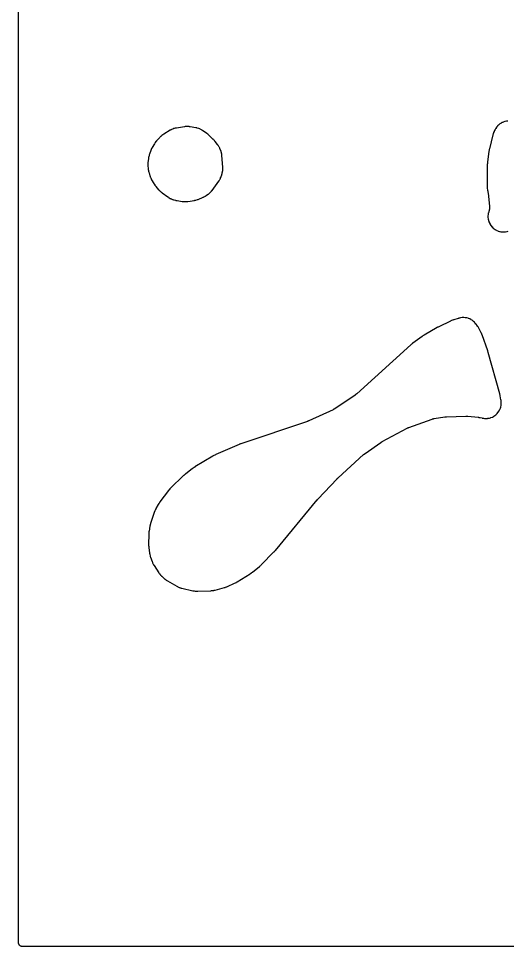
# Model space of a CAD drawing. Header units: millimetres. Extents: x 0 to 300, y 0 to 300.
# Drawn here: x -0.1 to 78.9, y -0.1 to 150 of the extents above; entities that cross this region are included whole.
import ezdxf

# ---------------------------------------------------------------- set-up
doc = ezdxf.new("R2010")
doc.units = ezdxf.units.MM
doc.layers.add('CUT', color=7, linetype='CONTINUOUS')

msp = doc.modelspace()

# ---------------------------------------------------------------- linework, layer by layer
at = {"layer": 'CUT'}
for points in [[(298.5266, -0.0625), (1.4375, -0.0625), (0.5522, -0.0625), (0.4788, -0.0589), (0.4206, -0.0503), (0.3635, -0.036), (0.3082, -0.0162), (0.255, 0.009), (0.2046, 0.0392), (0.1573, 0.0743), (0.1137, 0.1137), (0.0743, 0.1573), (0.0392, 0.2046), (0.009, 0.255), (-0.0162, 0.3082), (-0.036, 0.3635), (-0.0503, 0.4206), (-0.0589, 0.4788), (-0.0625, 0.5522), (-0.0625, 1.4375), (-0.0625, 298.5625)], [(79.0098, 133.4205), (78.8259, 133.4014), (78.7681, 133.3925), (78.5869, 133.3555), (78.5303, 133.3411), (78.3536, 133.2866), (78.2986, 133.2667), (78.128, 133.1953), (78.0752, 133.1702), (77.9124, 133.0825), (77.8623, 133.0523), (77.7089, 132.9493), (77.6619, 132.9143), (77.5192, 132.7968), (77.4759, 132.7575), (77.3453, 132.6266), (77.3061, 132.5833), (77.1888, 132.4403), (77.154, 132.3933), (77.0498, 132.2375), (77.0341, 132.2128), (77.0047, 132.1638), (76.9973, 132.1512), (76.9504, 132.0686), (76.9434, 132.0557), (76.8531, 131.8872), (76.8473, 131.8762), (76.8104, 131.8039), (76.8049, 131.7927), (76.7836, 131.7487), (76.7732, 131.726), (76.7096, 131.5791), (76.6917, 131.5325), (76.6405, 131.3808), (76.633, 131.357), (76.6194, 131.3101), (76.616, 131.2981), (76.5949, 131.2198), (76.5918, 131.2077), (76.0286, 128.9279), (76.025, 128.9123), (76.0026, 128.81), (75.9994, 128.7943), (75.9748, 128.6652), (75.972, 128.6494), (75.9551, 128.5461), (75.9527, 128.5302), (75.7122, 126.7573), (75.7097, 126.7359), (75.6959, 126.5965), (75.6942, 126.575), (75.6831, 126.3997), (75.6821, 126.3781), (75.6783, 126.2381), (75.6781, 126.2166), (75.6817, 125.8144), (75.6815, 125.786), (75.68, 125.7198), (75.6789, 125.6915), (75.6767, 125.65), (75.6758, 125.6359), (75.6735, 125.6029), (75.6724, 125.5887), (75.6707, 125.5687), (75.6701, 125.5615), (75.6678, 125.5306), (75.6675, 125.5269), (75.6674, 125.5264), (75.6667, 125.5177), (75.6623, 125.4679), (75.661, 125.4505), (75.6526, 125.3081), (75.6518, 125.2906), (75.6484, 125.177), (75.6482, 125.1595), (75.647, 123.4154), (75.647, 123.3783), (75.647, 123.3703), (75.6477, 123.3147), (75.6479, 123.306), (75.6502, 123.2219), (75.6504, 123.1884), (75.6508, 123.1713), (75.6512, 123.159), (75.6514, 123.1526), (75.6518, 123.1048), (75.6509, 123.0517), (75.6501, 123.0272), (75.6408, 122.8223), (75.6411, 122.7617), (75.6517, 122.5707), (75.6581, 122.5105), (75.688, 122.3214), (75.7004, 122.2622), (75.7538, 122.0595), (75.7653, 122.011), (75.7655, 122.011), (75.7694, 121.9944), (75.7703, 121.9912), (75.7886, 121.9054), (75.8015, 121.826), (75.8075, 121.7826), (76.0488, 119.6525), (76.0525, 119.611), (76.0565, 119.552), (76.0576, 119.5347), (76.0577, 119.5299), (76.0578, 119.5237), (76.0582, 119.5055), (76.0587, 119.4798), (76.059, 119.4631), (76.0593, 119.4512), (76.059, 119.4397), (76.0589, 119.4371), (76.0587, 119.4308), (76.0582, 119.4108), (76.0578, 119.3957), (76.0536, 119.3374), (76.0517, 119.3125), (76.0465, 119.2683), (76.0459, 119.2635), (76.0451, 119.2573), (76.0425, 119.2412), (76.0407, 119.2307), (76.0398, 119.2254), (76.0344, 119.1928), (76.0326, 119.182), (76.0314, 119.175), (76.0201, 119.1224), (76.0197, 119.1207), (75.9984, 119.04), (75.9755, 118.967), (75.962, 118.9275), (75.9382, 118.8626), (75.9334, 118.8489), (75.9152, 118.7952), (75.9065, 118.7675), (75.8554, 118.5886), (75.8422, 118.5321), (75.809, 118.3516), (75.8013, 118.294), (75.7857, 118.1112), (75.7836, 118.0532), (75.7858, 117.8697), (75.7893, 117.8117), (75.8092, 117.6293), (75.8182, 117.572), (75.8557, 117.3923), (75.8703, 117.3361), (75.9249, 117.1609), (75.9448, 117.1064), (76.0161, 116.9373), (76.0412, 116.885), (76.1285, 116.7235), (76.1586, 116.6739), (76.2611, 116.5216), (76.2958, 116.4751), (76.4125, 116.3335), (76.4515, 116.2905), (76.5814, 116.1609), (76.6244, 116.1219), (76.7662, 116.0054), (76.8128, 115.9707), (76.9651, 115.8685), (77.0148, 115.8385), (77.1764, 115.7514), (77.2288, 115.7264), (77.398, 115.6553), (77.4525, 115.6355), (77.6278, 115.5811), (77.684, 115.5666), (77.8637, 115.5294), (77.9211, 115.5204), (78.1035, 115.5008), (78.1615, 115.4974), (78.345, 115.4955), (78.403, 115.4977), (78.5858, 115.5135), (78.6433, 115.5213), (78.8238, 115.5547), (78.8803, 115.568), (79.0591, 115.6194)]]:
    msp.add_lwpolyline(points, dxfattribs=at)
for points in [[(20.8296, 126.4646), (20.8297, 126.4317), (20.8318, 126.3675), (20.8325, 126.3511), (20.8389, 126.2444), (20.8401, 126.228), (20.8861, 125.6991), (20.8877, 125.6827), (20.8999, 125.5764), (20.902, 125.5601), (20.9111, 125.4966), (20.9166, 125.4641), (20.9583, 125.2545), (20.9656, 125.2224), (20.9816, 125.1603), (20.9859, 125.1444), (21.0153, 125.0416), (21.0201, 125.0258), (21.1741, 124.5386), (21.179, 124.5238), (21.2121, 124.4279), (21.2174, 124.4132), (21.2387, 124.3561), (21.2504, 124.3271), (21.3313, 124.1411), (21.3445, 124.1128), (21.3717, 124.0583), (21.3789, 124.0444), (21.4265, 123.9548), (21.434, 123.9411), (21.7689, 123.3484), (21.7765, 123.3354), (21.8269, 123.2512), (21.8348, 123.2383), (21.8664, 123.1885), (21.8832, 123.1635), (21.9963, 123.0033), (22.0144, 122.979), (22.0508, 122.9327), (22.0602, 122.9209), (22.1227, 122.8453), (22.1325, 122.8337), (22.5737, 122.3263), (22.5855, 122.3132), (22.6629, 122.2292), (22.675, 122.2165), (22.7229, 122.1675), (22.7482, 122.1431), (22.9171, 121.9895), (22.9438, 121.9666), (22.9971, 121.9236), (23.011, 121.9127), (23.1019, 121.8436), (23.1161, 121.8332), (24.0504, 121.1651), (24.0646, 121.1552), (24.1578, 121.0926), (24.1723, 121.0832), (24.2292, 121.0472), (24.259, 121.0296), (24.4553, 120.9209), (24.4859, 120.9051), (24.5467, 120.8759), (24.5623, 120.8686), (24.6649, 120.823), (24.6808, 120.8162), (24.8262, 120.7563), (24.8428, 120.7498), (24.9512, 120.7089), (24.968, 120.7028), (25.0337, 120.6802), (25.0678, 120.6697), (25.2909, 120.6075), (25.3256, 120.599), (25.3935, 120.5844), (25.411, 120.5809), (25.525, 120.5599), (25.5426, 120.5569), (26.3809, 120.428), (26.3962, 120.4258), (26.4959, 120.4131), (26.5113, 120.4114), (26.5714, 120.4053), (26.6022, 120.4029), (26.8002, 120.3931), (26.8621, 120.3933), (27.06, 120.4039), (27.0909, 120.4064), (27.1509, 120.4127), (27.1663, 120.4145), (27.266, 120.4277), (27.2813, 120.4299), (28.3563, 120.5999), (28.3738, 120.6029), (28.4874, 120.6244), (28.5049, 120.6279), (28.5726, 120.6428), (28.6072, 120.6515), (28.8296, 120.7143), (28.8635, 120.725), (28.929, 120.7478), (28.9458, 120.7539), (29.0538, 120.7951), (29.0703, 120.8017), (29.6657, 121.0493), (29.6799, 121.0554), (29.7717, 121.0964), (29.7857, 121.1029), (29.8402, 121.1289), (29.8677, 121.1429), (30.0442, 121.2387), (30.071, 121.2542), (30.1225, 121.2857), (30.1356, 121.2939), (30.2199, 121.3485), (30.2328, 121.3571), (30.4927, 121.535), (30.5065, 121.5447), (30.5949, 121.6089), (30.6084, 121.619), (30.6604, 121.6591), (30.6865, 121.6804), (30.8497, 121.8213), (30.8981, 121.8681), (31.0444, 122.0265), (31.0666, 122.0518), (31.1084, 122.1024), (31.1189, 122.1156), (31.1861, 122.2019), (31.1963, 122.2153), (32.2772, 123.6857), (32.2848, 123.6963), (32.3333, 123.7654), (32.3407, 123.7761), (32.3689, 123.8183), (32.3829, 123.8402), (32.4697, 123.9825), (32.4947, 124.028), (32.5678, 124.1753), (32.5889, 124.2228), (32.6497, 124.3779), (32.6587, 124.4023), (32.6752, 124.4503), (32.6793, 124.4627), (32.705, 124.5431), (32.7088, 124.5556), (32.8302, 124.9665), (32.8339, 124.9796), (32.857, 125.0648), (32.8604, 125.078), (32.8731, 125.1295), (32.879, 125.156), (32.9131, 125.3268), (32.9212, 125.3805), (32.9394, 125.5513), (32.9427, 125.6055), (32.9455, 125.7796), (32.9453, 125.8068), (32.9437, 125.8598), (32.9431, 125.8734), (32.9385, 125.9616), (32.9376, 125.9751), (32.7952, 127.8705), (32.7941, 127.884), (32.7855, 127.9714), (32.7841, 127.9848), (32.7777, 128.0372), (32.7739, 128.0639), (32.7454, 128.2347), (32.7342, 128.2875), (32.6911, 128.4528), (32.6751, 128.5044), (32.6165, 128.6674), (32.6068, 128.6926), (32.5868, 128.7414), (32.5815, 128.7538), (32.5463, 128.8342), (32.5407, 128.8465), (32.4679, 129.0032), (32.4602, 129.019), (32.4092, 129.1209), (32.4011, 129.1364), (32.3687, 129.1966), (32.3512, 129.227), (32.2318, 129.4209), (32.2125, 129.4502), (32.1733, 129.5062), (32.1631, 129.5205), (32.095, 129.6119), (32.0844, 129.6258), (31.6825, 130.1341), (31.6701, 130.1492), (31.5881, 130.2463), (31.5752, 130.261), (31.4684, 130.3793), (31.4551, 130.3936), (31.3669, 130.4851), (31.3531, 130.499), (30.652, 131.1808), (30.6422, 131.1901), (30.5781, 131.2497), (30.5681, 131.2588), (30.5288, 131.2938), (30.5082, 131.3112), (30.3723, 131.4215), (30.3509, 131.438), (30.3086, 131.4693), (30.2977, 131.4772), (30.2261, 131.5277), (30.215, 131.5353), (29.6665, 131.904), (29.6533, 131.9126), (29.5669, 131.9675), (29.5534, 131.9757), (29.5006, 132.0073), (29.4732, 132.0228), (29.2947, 132.1172), (29.2375, 132.1438), (29.0526, 132.2179), (28.993, 132.2383), (28.7987, 132.2934), (28.7681, 132.3012), (28.7081, 132.3149), (28.6927, 132.3182), (28.5923, 132.3383), (28.5768, 132.3412), (27.6865, 132.4953), (27.6702, 132.4979), (27.5639, 132.5133), (27.5475, 132.5155), (27.4835, 132.5229), (27.4506, 132.5259), (27.2394, 132.5388), (27.1734, 132.5392), (26.962, 132.5289), (26.9291, 132.5264), (26.865, 132.5197), (26.8486, 132.5178), (26.7421, 132.5037), (26.7258, 132.5013), (25.458, 132.298), (25.4439, 132.2956), (25.3524, 132.2787), (25.3384, 132.2759), (25.2837, 132.2645), (25.2558, 132.2579), (25.0783, 132.2118), (25.0237, 132.1947), (24.8537, 132.1327), (24.8009, 132.1106), (24.6354, 132.0316), (24.6099, 132.0187), (24.5606, 131.9922), (24.5481, 131.9853), (24.4672, 131.9394), (24.4549, 131.9321), (23.3998, 131.2988), (23.3877, 131.2914), (23.3098, 131.2421), (23.298, 131.2344), (23.2519, 131.2037), (23.2287, 131.1874), (23.0824, 131.0796), (23.0384, 131.0438), (22.9029, 130.9227), (22.8822, 130.9033), (22.8427, 130.8645), (22.8327, 130.8544), (22.7686, 130.7883), (22.7588, 130.778), (22.2835, 130.2643), (22.273, 130.2526), (22.2057, 130.1759), (22.1955, 130.164), (22.1562, 130.1169), (22.1368, 130.0923), (22.0147, 129.9289), (21.9966, 129.9033), (21.9625, 129.8524), (21.9539, 129.8392), (21.8994, 129.7529), (21.8912, 129.7396), (21.5391, 129.1485), (21.5322, 129.1367), (21.4886, 129.0596), (21.4821, 129.0476), (21.4569, 129.0007), (21.4446, 128.9764), (21.3681, 128.8167), (21.3569, 128.7918), (21.3362, 128.7428), (21.331, 128.7302), (21.2983, 128.6479), (21.2934, 128.6352), (21.0909, 128.0901), (21.0853, 128.0743), (21.0504, 127.9714), (21.0452, 127.9555), (21.0259, 127.8932), (21.017, 127.861), (20.9645, 127.6503), (20.9573, 127.6176), (20.9451, 127.5535), (20.9422, 127.5371), (20.9248, 127.4298), (20.9224, 127.4132), (20.8558, 126.9142), (20.8539, 126.8979), (20.8426, 126.7915), (20.8411, 126.7752), (20.8361, 126.7111), (20.8345, 126.6783)], [(20.9609, 64.6339), (20.9628, 64.6114), (20.9667, 64.5725), (20.9679, 64.5619), (20.9766, 64.489), (20.9781, 64.4772), (21.111, 63.5245), (21.1133, 63.5093), (21.1295, 63.4115), (21.1322, 63.3965), (21.1435, 63.3379), (21.15, 63.3081), (21.1972, 63.1154), (21.2053, 63.0859), (21.2224, 63.0288), (21.227, 63.0142), (21.2579, 62.9199), (21.2628, 62.9055), (21.5097, 62.2127), (21.5159, 62.1961), (21.5577, 62.0889), (21.5644, 62.0725), (21.5914, 62.009), (21.6062, 61.9768), (21.7083, 61.7708), (21.725, 61.7396), (21.7592, 61.6796), (21.7682, 61.6644), (21.8283, 61.5662), (21.8377, 61.5513), (22.5995, 60.3845), (22.6094, 60.3699), (22.6746, 60.2761), (22.6849, 60.2618), (22.7256, 60.2067), (22.7474, 60.179), (22.8937, 60.0037), (22.917, 59.9774), (22.964, 59.9274), (22.9762, 59.9148), (23.0569, 59.8339), (23.0694, 59.8216), (23.4132, 59.4962), (23.4261, 59.4843), (23.5113, 59.4083), (23.5245, 59.3968), (23.5769, 59.3528), (23.6045, 59.331), (23.7872, 59.1946), (23.816, 59.1745), (23.8732, 59.1368), (23.888, 59.1274), (23.985, 59.0674), (24.0001, 59.0584), (25.4995, 58.1923), (25.5125, 58.185), (25.5976, 58.1386), (25.6108, 58.1316), (25.6625, 58.1051), (25.6894, 58.0921), (25.8635, 58.0135), (25.9189, 57.9916), (26.0999, 57.9306), (26.1284, 57.9218), (26.1844, 57.906), (26.1988, 57.9021), (26.2927, 57.8781), (26.3072, 57.8746), (28.1161, 57.4592), (28.129, 57.4564), (28.2129, 57.4391), (28.2259, 57.4365), (28.2765, 57.4272), (28.3026, 57.423), (28.47, 57.3998), (28.5225, 57.3949), (28.6913, 57.3864), (28.7176, 57.3857), (28.7692, 57.3854), (28.7823, 57.3855), (28.868, 57.3868), (28.8812, 57.3872), (31.0125, 57.4682), (31.0291, 57.4691), (31.1369, 57.4762), (31.1535, 57.4775), (31.218, 57.4835), (31.251, 57.4876), (31.4646, 57.5196), (31.4973, 57.5254), (31.5608, 57.5386), (31.5771, 57.5422), (31.6822, 57.567), (31.6984, 57.5711), (33.2075, 57.972), (33.2197, 57.9754), (33.2985, 57.9981), (33.3106, 58.0017), (33.3577, 58.0164), (33.3816, 58.0244), (33.536, 58.0797), (33.5596, 58.0887), (33.6053, 58.1072), (33.6169, 58.1121), (33.6923, 58.1446), (33.7038, 58.1497), (34.8394, 58.6677), (34.8571, 58.6762), (34.9715, 58.733), (34.989, 58.742), (35.1301, 58.8179), (35.1473, 58.8275), (35.2577, 58.8916), (35.2745, 58.9018), (37.3686, 60.2118), (37.384, 60.2217), (37.4828, 60.2879), (37.4979, 60.2983), (37.6194, 60.385), (37.6342, 60.3959), (37.7288, 60.468), (37.7432, 60.4793), (38.8526, 61.3783), (38.8653, 61.3889), (38.947, 61.4589), (38.9594, 61.4699), (39.0594, 61.5605), (39.0715, 61.5718), (39.1492, 61.6462), (39.161, 61.6578), (41.2088, 63.7304), (41.218, 63.7399), (41.2768, 63.8021), (41.2858, 63.8118), (41.3579, 63.8916), (41.3667, 63.9014), (41.4227, 63.9662), (41.4313, 63.9763), (48.1984, 72.1503), (48.2022, 72.1548), (48.2111, 72.1654), (48.2149, 72.1699), (48.2241, 72.1807), (48.2289, 72.1863), (48.24, 72.1991), (48.2448, 72.2046), (48.2503, 72.211), (48.2552, 72.2164), (48.2665, 72.2292), (48.2714, 72.2346), (48.2739, 72.2373), (48.2798, 72.2437), (48.2935, 72.2585), (48.2994, 72.2648), (51.4296, 75.5825), (51.4344, 75.5876), (51.4457, 75.5994), (51.4505, 75.6044), (51.4621, 75.6163), (51.4681, 75.6224), (51.4822, 75.6366), (51.4882, 75.6426), (51.4952, 75.6496), (51.5014, 75.6556), (51.5157, 75.6695), (51.5219, 75.6755), (51.5251, 75.6785), (51.5325, 75.6854), (51.5498, 75.7016), (51.5573, 75.7084), (55.6915, 79.4704), (55.7024, 79.4802), (55.728, 79.5027), (55.739, 79.5122), (55.7524, 79.5237), (55.7636, 79.533), (55.7898, 79.5546), (55.8011, 79.5638), (55.8141, 79.5742), (55.8256, 79.5832), (55.8525, 79.604), (55.8641, 79.6128), (55.8783, 79.6234), (55.89, 79.632), (55.9176, 79.6519), (55.9294, 79.6603), (58.4823, 81.4401), (58.4927, 81.4472), (58.517, 81.4637), (58.5275, 81.4707), (58.5404, 81.4791), (58.551, 81.486), (58.5758, 81.5018), (58.5865, 81.5085), (58.5988, 81.5161), (58.6096, 81.5226), (58.6349, 81.5377), (58.6457, 81.5441), (58.6591, 81.5518), (58.67, 81.5581), (58.6957, 81.5725), (58.7067, 81.5785), (62.7302, 83.7595), (62.7364, 83.7628), (62.7509, 83.7705), (62.7535, 83.7719), (62.7819, 83.7862), (62.8391, 83.8139), (62.8589, 83.8231), (62.8868, 83.835), (62.9614, 83.8649), (62.9936, 83.8771), (66.7682, 85.2267), (66.7785, 85.2303), (66.7944, 85.2358), (66.8208, 85.2444), (66.8562, 85.2554), (66.8878, 85.2645), (66.9132, 85.2714), (66.9276, 85.2752), (66.933, 85.2765), (66.9646, 85.2839), (67.0352, 85.299), (67.0777, 85.3071), (67.0921, 85.3094), (67.1028, 85.3111), (68.813, 85.5714), (68.8262, 85.5733), (68.857, 85.5775), (68.8702, 85.5792), (68.8864, 85.5812), (68.8996, 85.5827), (68.9305, 85.586), (68.9438, 85.5873), (68.959, 85.5887), (68.9723, 85.5899), (69.0033, 85.5922), (69.0166, 85.5932), (69.0328, 85.5942), (69.0462, 85.5949), (69.0772, 85.5964), (69.0905, 85.5969), (72.214, 85.6986), (72.2286, 85.6989), (72.2627, 85.6995), (72.2773, 85.6996), (72.2951, 85.6996), (72.3098, 85.6995), (72.3438, 85.6989), (72.3584, 85.6986), (72.3752, 85.698), (72.3898, 85.6974), (72.4238, 85.6958), (72.4384, 85.695), (72.4562, 85.6938), (72.4708, 85.6927), (72.5047, 85.69), (72.5193, 85.6887), (74.2145, 85.5232), (74.2284, 85.5217), (74.2607, 85.518), (74.2746, 85.5163), (74.2915, 85.5142), (74.3053, 85.5123), (74.3375, 85.5076), (74.3513, 85.5055), (74.3672, 85.503), (74.3809, 85.5006), (74.413, 85.495), (74.4267, 85.4924), (74.4434, 85.4892), (74.4571, 85.4865), (74.489, 85.4798), (74.5026, 85.4768), (74.8386, 85.4012), (74.8531, 85.3981), (74.9476, 85.3793), (74.9622, 85.3766), (75.0192, 85.3667), (75.0486, 85.3623), (75.2371, 85.3391), (75.2963, 85.3348), (75.4836, 85.3303), (75.5429, 85.3319), (75.7297, 85.3459), (75.7886, 85.3533), (75.9731, 85.3857), (76.031, 85.3988), (76.2114, 85.4493), (76.2677, 85.4681), (76.4423, 85.5362), (76.4964, 85.5604), (76.6634, 85.6453), (76.7149, 85.6748), (76.8727, 85.7758), (76.921, 85.8102), (77.0681, 85.9263), (77.1128, 85.9653), (77.2477, 86.0953), (77.2883, 86.1385), (77.4097, 86.2813), (77.4459, 86.3283), (77.5526, 86.4823), (77.5839, 86.5326), (77.675, 86.6964), (77.7012, 86.7496), (77.7756, 86.9216), (77.7965, 86.9771), (77.8536, 87.1556), (77.8688, 87.2129), (77.908, 87.3961), (77.9175, 87.4546), (77.9385, 87.6409), (77.9422, 87.7), (77.9446, 87.8874), (77.9425, 87.9467), (77.9262, 88.136), (77.9229, 88.1654), (77.9151, 88.2228), (77.9129, 88.2374), (77.8976, 88.3326), (77.8951, 88.3472), (77.7765, 88.9819), (77.774, 88.9946), (77.7568, 89.0769), (77.754, 89.0896), (77.7302, 89.1924), (77.7271, 89.205), (77.7064, 89.2865), (77.7031, 89.299), (75.8462, 95.9857), (75.8435, 95.9953), (75.8236, 96.0623), (75.8205, 96.0726), (75.7943, 96.1557), (75.791, 96.1657), (75.7692, 96.231), (75.7655, 96.2417), (74.841, 98.8389), (74.8374, 98.8488), (74.8116, 98.9174), (74.8076, 98.9276), (74.7899, 98.9723), (74.7809, 98.9937), (74.7225, 99.1258), (74.7131, 99.146), (74.6962, 99.1808), (74.6915, 99.1902), (74.6586, 99.2548), (74.6531, 99.2652), (74.2468, 100.0259), (74.2388, 100.0405), (74.1853, 100.1343), (74.1768, 100.1486), (74.1432, 100.204), (74.1251, 100.2319), (74.0029, 100.41), (73.9834, 100.4368), (73.9438, 100.4882), (73.9334, 100.5012), (73.8651, 100.5849), (73.8544, 100.5976), (73.7364, 100.7343), (73.7267, 100.7452), (73.6631, 100.8154), (73.6532, 100.8261), (73.6139, 100.8673), (73.5933, 100.8879), (73.458, 101.0168), (73.4139, 101.0549), (73.2688, 101.1685), (73.2212, 101.2021), (73.0658, 101.3011), (73.0152, 101.3299), (72.8508, 101.4134), (72.7977, 101.4372), (72.626, 101.5043), (72.5708, 101.5228), (72.3934, 101.5729), (72.3366, 101.586), (72.1553, 101.6187), (72.0975, 101.6262), (71.9138, 101.6411), (71.8556, 101.643), (71.6713, 101.64), (71.6131, 101.6362), (71.4301, 101.6154), (71.3725, 101.606), (71.1898, 101.567), (71.1615, 101.5602), (71.1065, 101.5456), (71.0924, 101.5417), (71.0015, 101.5152), (70.9875, 101.5109), (70.2481, 101.2759), (70.2281, 101.2692), (70.0986, 101.2229), (70.0788, 101.2155), (69.9185, 101.1518), (69.899, 101.1436), (69.7731, 101.0884), (69.7539, 101.0795), (67.8334, 100.1547), (67.8236, 100.1498), (67.7552, 100.1153), (67.7447, 100.1099), (67.6603, 100.0652), (67.6502, 100.0597), (67.5842, 100.0231), (67.5734, 100.017), (65.488, 98.8043), (65.4754, 98.7968), (65.3944, 98.747), (65.382, 98.7392), (65.2818, 98.6741), (65.2696, 98.666), (65.1911, 98.6123), (65.1791, 98.6039), (63.6566, 97.5069), (63.6432, 97.4969), (63.5571, 97.4312), (63.544, 97.4209), (63.4383, 97.3355), (63.4255, 97.3248), (63.3432, 97.2544), (63.3307, 97.2434), (54.5768, 89.3226), (54.565, 89.3122), (54.5374, 89.288), (54.5255, 89.2778), (54.5108, 89.2654), (54.4987, 89.2554), (54.4702, 89.2322), (54.458, 89.2224), (54.4438, 89.2113), (54.4313, 89.2017), (54.4021, 89.1795), (54.3894, 89.1701), (54.374, 89.1588), (54.3612, 89.1497), (54.3312, 89.1285), (54.3182, 89.1196), (51.0292, 86.8903), (51.0215, 86.8851), (51.0095, 86.8772), (50.9895, 86.8643), (50.9625, 86.8474), (50.9383, 86.8328), (50.9189, 86.8215), (50.9078, 86.8151), (50.9036, 86.8128), (50.8792, 86.7995), (50.8244, 86.7708), (50.7912, 86.7543), (50.7799, 86.749), (50.7715, 86.745), (46.8663, 84.9498), (46.8553, 84.9449), (46.8297, 84.9335), (46.8186, 84.9287), (46.8051, 84.9229), (46.7941, 84.9182), (46.7681, 84.9075), (46.757, 84.903), (46.7441, 84.8979), (46.7329, 84.8936), (46.7067, 84.8836), (46.6954, 84.8794), (46.6816, 84.8743), (46.6703, 84.8703), (46.6438, 84.861), (46.6324, 84.8571), (35.8803, 81.2465), (35.8678, 81.2422), (35.7873, 81.2132), (35.775, 81.2086), (35.6747, 81.1699), (35.6625, 81.1651), (35.5834, 81.1325), (35.5712, 81.1274), (31.7909, 79.4765), (31.773, 79.4683), (31.6575, 79.4134), (31.6399, 79.4046), (31.4974, 79.3309), (31.4801, 79.3216), (31.3685, 79.2592), (31.3515, 79.2493), (28.4119, 77.4755), (28.3968, 77.4661), (28.2996, 77.4034), (28.2848, 77.3936), (28.1652, 77.3113), (28.1507, 77.301), (28.0574, 77.2327), (28.0432, 77.222), (26.8938, 76.3271), (26.882, 76.3177), (26.8059, 76.2552), (26.7943, 76.2455), (26.7007, 76.1647), (26.6894, 76.1547), (26.6165, 76.0885), (26.6054, 76.0782), (24.492, 74.0591), (24.483, 74.0504), (24.4252, 73.9928), (24.4164, 73.9839), (24.3824, 73.9485), (24.3653, 73.9301), (24.2573, 73.808), (24.241, 73.7888), (24.2101, 73.7508), (24.2023, 73.741), (24.1521, 73.6766), (24.1445, 73.6666), (22.7906, 71.8516), (22.7785, 71.8347), (22.7016, 71.7238), (22.69, 71.7065), (22.5984, 71.5641), (22.5875, 71.5464), (22.5184, 71.4304), (22.5081, 71.4124), (22.1418, 70.7456), (22.1357, 70.7342), (22.0969, 70.66), (22.0911, 70.6485), (22.0688, 70.6033), (22.0578, 70.58), (21.9901, 70.4268), (21.9802, 70.403), (21.9618, 70.3561), (21.9572, 70.344), (21.9283, 70.2654), (21.924, 70.2532), (21.2762, 68.3648), (21.2726, 68.3541), (21.2485, 68.2794), (21.2451, 68.2682), (21.2302, 68.219), (21.2236, 68.1951), (21.1852, 68.0453), (21.1797, 68.022), (21.171, 67.9816), (21.1688, 67.9706), (21.1539, 67.8943), (21.1517, 67.882), (21.0149, 67.0924), (21.0131, 67.0812), (21.0012, 67.0035), (20.9995, 66.9919), (20.9927, 66.9408), (20.9899, 66.9161), (20.9757, 66.7618), (20.974, 66.738), (20.9718, 66.6965), (20.9714, 66.6853), (20.9688, 66.6076), (20.9685, 66.5949), (20.9489, 64.948), (20.9489, 64.9373), (20.9493, 64.8586), (20.9495, 64.8467), (20.9506, 64.8029), (20.9516, 64.7803)]]:
    msp.add_lwpolyline(points, close=True, dxfattribs=at)

doc.saveas('drawing.dxf')
